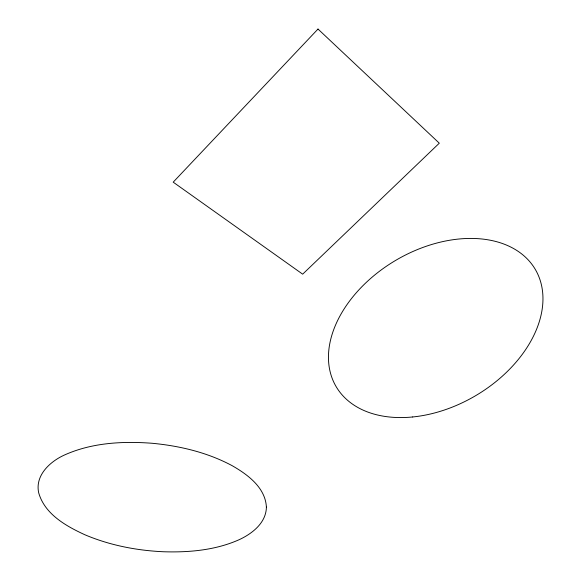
<?xml version="1.0" encoding="UTF-8"?>
<svg xmlns="http://www.w3.org/2000/svg" width="581" height="581" viewBox="0 0 581 581"><rect width="100%" height="100%" fill="white"/><g stroke="black" fill="none" stroke-linecap="round" stroke-linejoin="round"><path stroke-width="0.87" d="M266.396 507.104C266.178 522.864 252.154 533.714 239.052 539.742C215.435 550.243 189.065 552.56 163.493 551.754C136.564 550.519 109.649 545.283 84.775 534.716C65.965 526.052 44.708 514.127 38.687 492.79C34.845 475.251 50.315 461.263 64.854 454.843C92.11 442.664 122.802 441.052 152.186 443.274C179.819 445.881 207.453 452.454 232.044 465.621C247.629 474.51 265.372 487.539 266.396 507.104M318.003 29.05L173.203 182.158L302.665 274.167L439.301 143.187L318.003 29.05M412.677 416.969A115.546 78.58 -30.5 0 0 537.912 274.45A115.546 78.58 -30.5 0 0 356.523 292.504A115.546 78.58 -30.5 0 0 412.677 416.969"/></g></svg>
